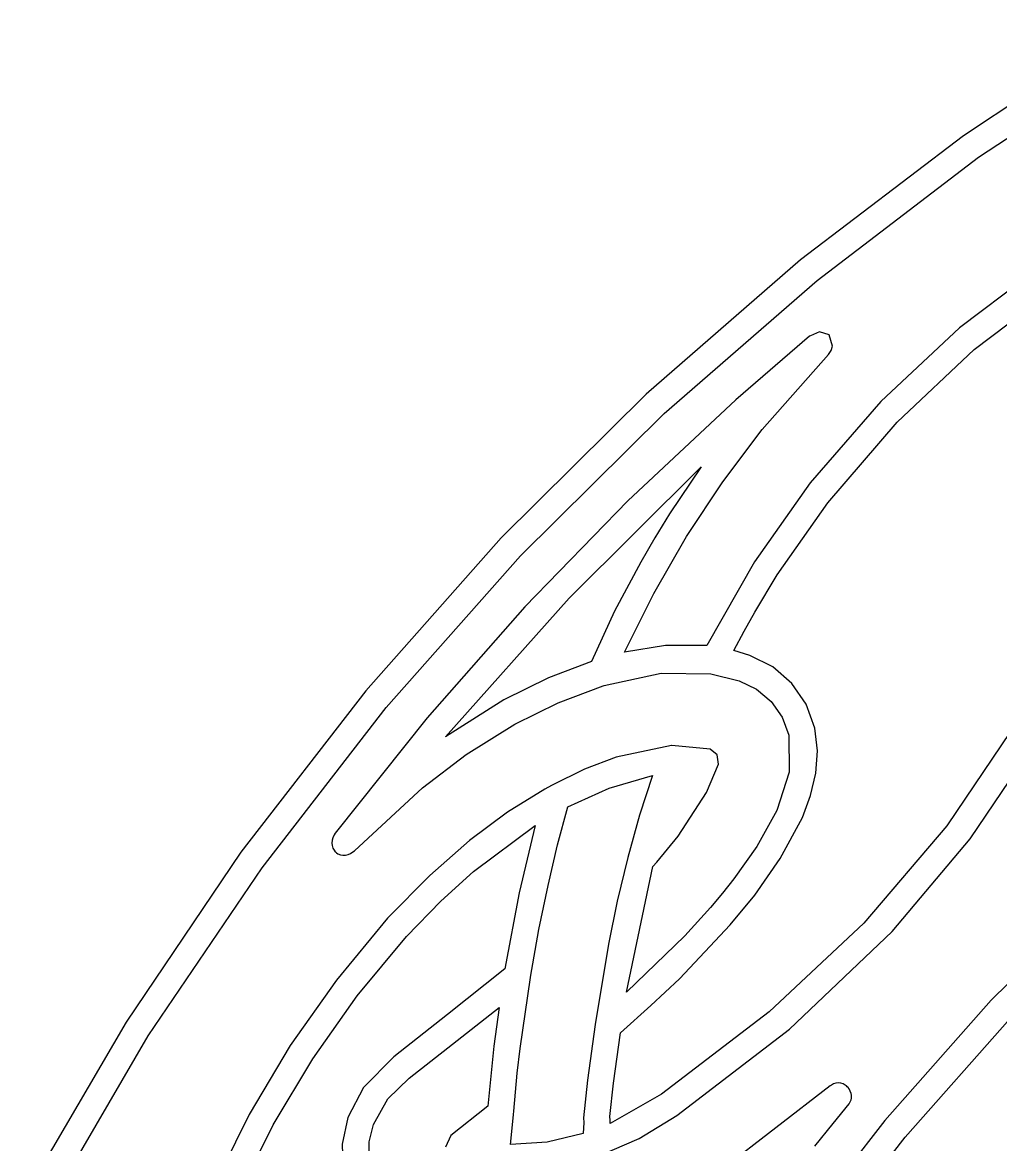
# Model space of a CAD drawing. Extents: x 0 to 238, y 0 to 238.
# Drawn here: x 14.37 to 51.25, y 177.46 to 219.75 of the extents above; entities that cross this region are included whole.
import ezdxf

# ---------------------------------------------------------------- set-up
doc = ezdxf.new("R2010")
doc.units = 0

msp = doc.modelspace()

# ---------------------------------------------------------------- linework, layer by layer
at = {"layer": 'Layer 1'}
for p, q in [((56.301599, 219.749694), (49.845061, 215.472444)), ((50.420072, 214.666108), (56.8207, 218.91)), ((49.845061, 215.472444), (43.701905, 210.797059)), ((44.329729, 210.02822), (50.420072, 214.666108)), ((43.701905, 210.797059), (37.889092, 205.741489)), ((52.944734, 210.690046), (49.705682, 208.239455)), ((38.566429, 205.01407), (44.329729, 210.02822)), ((50.258828, 207.417815), (53.440199, 209.835694)), ((44.425817, 208.091715), (44.079122, 207.94203)), ((44.785123, 207.975518), (44.425817, 208.091715)), ((49.705682, 208.239455), (46.737791, 205.466645)), ((44.040176, 207.919596), (41.267866, 205.530456)), ((44.079122, 207.94203), (44.040176, 207.919596)), ((44.913334, 207.552792), (44.785123, 207.975518)), ((42.26455, 204.41281), (44.76177, 207.24077)), ((44.76177, 207.24077), (44.86004, 207.387297)), ((44.86004, 207.387297), (44.911167, 207.542982)), ((44.911167, 207.542982), (44.913334, 207.552792)), ((47.348578, 204.67962), (50.258828, 207.417815)), ((37.889092, 205.741489), (32.423587, 200.32368)), ((41.267866, 205.530456), (37.198552, 201.7219)), ((46.737791, 205.466645), (44.066253, 202.392817)), ((33.146934, 199.641389), (38.566429, 205.01407)), ((40.774979, 202.43687), (42.26455, 204.41281)), ((44.73482, 201.642585), (47.348578, 204.67962)), ((34.9855, 198.05667), (39.95823, 202.997626)), ((39.95823, 202.997626), (38.77268, 201.225156)), ((39.411385, 200.374796), (40.774979, 202.43687)), ((44.066253, 202.392817), (41.97011, 199.421489)), ((37.198552, 201.7219), (33.319479, 197.72424)), ((42.83065, 198.930145), (44.73482, 201.642585)), ((38.77268, 201.225156), (38.212012, 200.32708)), ((32.423587, 200.32368), (27.322353, 194.561579)), ((38.212012, 200.32708), (37.685485, 199.409554)), ((38.177481, 198.232596), (39.411385, 200.374796)), ((28.088004, 193.927909), (33.146934, 199.641389)), ((37.685485, 199.409554), (36.698865, 197.556884)), ((41.97011, 199.421489), (40.1718, 196.261)), ((41.981292, 197.518845), (42.83065, 198.930145)), ((30.32001, 192.824626), (34.9855, 198.05667)), ((37.07698, 196.01628), (38.177481, 198.232596)), ((33.319479, 197.72424), (29.637225, 193.544588)), ((36.698865, 197.556884), (35.8248, 195.663)), ((41.576419, 196.807832), (41.981292, 197.518845)), ((41.197423, 196.081212), (41.576419, 196.807832)), ((38.614118, 196.268547), (37.07698, 196.01628)), ((40.1718, 196.261), (38.614118, 196.268547)), ((41.798948, 195.891277), (41.197423, 196.081212)), ((42.662646, 195.460276), (41.798948, 195.891277)), ((35.8249, 195.6637), (34.20311, 195.045837)), ((35.8248, 195.663), (35.8249, 195.6637)), ((43.379207, 194.83591), (42.662646, 195.460276)), ((34.20311, 195.045837), (32.52271, 194.221136)), ((36.30195, 194.75744), (38.454945, 195.223656)), ((38.454945, 195.223656), (40.32996, 195.200543)), ((40.32996, 195.200543), (41.38962, 194.930248)), ((27.322353, 194.561579), (22.602351, 188.473134)), ((34.568703, 194.108317), (36.271188, 194.747577)), ((36.271188, 194.747577), (36.30195, 194.75744)), ((41.38962, 194.930248), (42.046009, 194.616581)), ((42.046009, 194.616581), (42.593789, 194.155101)), ((43.917756, 194.052803), (43.379207, 194.83591)), ((32.52271, 194.221136), (30.32001, 192.824626)), ((42.593789, 194.155101), (43.009187, 193.571603)), ((23.406398, 187.891363), (28.088004, 193.927909)), ((32.938108, 193.303167), (34.568703, 194.108317)), ((44.247418, 193.145577), (43.917756, 194.052803)), ((29.637225, 193.544588), (26.158366, 189.190056)), ((31.097393, 192.157028), (32.938108, 193.303167)), ((43.009187, 193.571603), (43.26843, 192.891878)), ((51.966228, 193.533807), (49.222829, 189.474587)), ((43.26843, 192.891878), (43.275556, 191.487248)), ((44.345824, 192.300332), (44.247418, 193.145577)), ((38.840322, 192.500206), (36.752552, 192.052227)), ((38.860182, 192.502102), (38.840322, 192.500206)), ((40.297982, 192.361101), (38.860182, 192.502102)), ((50.096565, 188.98582), (52.6533, 192.763)), ((29.455171, 190.906789), (31.097393, 192.157028)), ((36.752552, 192.052227), (35.565082, 191.601318)), ((40.563039, 192.140944), (40.297982, 192.361101)), ((40.612685, 191.799976), (40.563039, 192.140944)), ((44.280393, 191.451897), (44.345824, 192.300332)), ((35.565082, 191.601318), (34.321852, 190.989201)), ((40.167387, 190.722106), (40.612685, 191.799976)), ((36.488243, 190.889953), (38.121997, 191.37267)), ((38.121997, 191.37267), (37.641178, 189.87657)), ((43.275556, 191.487248), (42.817577, 190.054168)), ((44.077619, 190.616193), (44.280393, 191.451897)), ((26.892888, 188.533617), (29.455171, 190.906789)), ((34.071688, 190.855515), (32.660688, 189.989093)), ((34.321852, 190.989201), (34.071688, 190.855515)), ((34.938577, 190.18235), (36.488243, 190.889953)), ((39.089357, 189.082616), (40.167387, 190.722106)), ((43.776028, 189.789), (44.077619, 190.616193)), ((32.660688, 189.989093), (31.228018, 188.912033)), ((34.546288, 188.75409), (34.938577, 190.18235)), ((42.817577, 190.054168), (42.061019, 188.690608)), ((31.37713, 187.75049), (33.69953, 189.48129)), ((33.69953, 189.48129), (33.101471, 186.94952)), ((37.641178, 189.87657), (37.201651, 188.27084)), ((42.937806, 188.23692), (43.776028, 189.789)), ((49.222829, 189.474587), (46.095613, 185.806015)), ((26.127451, 189.130992), (26.070905, 189.022337)), ((26.158366, 189.190056), (26.127451, 189.130992)), ((38.285462, 188.099033), (39.089357, 189.082616)), ((26.048327, 188.934877), (26.034699, 188.821142)), ((26.034699, 188.821142), (26.045889, 188.731136)), ((26.045889, 188.731136), (26.072932, 188.631644)), ((26.070905, 189.022337), (26.048327, 188.934877)), ((26.072932, 188.631644), (26.123029, 188.548953)), ((31.228018, 188.912033), (29.731558, 187.592363)), ((34.18856, 187.21848), (34.546288, 188.75409)), ((42.061019, 188.690608), (41.197084, 187.467508)), ((47.166433, 185.490351), (50.096565, 188.98582)), ((22.602351, 188.473134), (18.280546, 182.076292)), ((26.123029, 188.548953), (26.157437, 188.492489)), ((26.157437, 188.492489), (26.18689, 188.473035)), ((26.18689, 188.473035), (26.209185, 188.446698)), ((26.209185, 188.446698), (26.267357, 188.420688)), ((26.267357, 188.420688), (26.358478, 188.379828)), ((26.358478, 188.379828), (26.453821, 188.366228)), ((26.453821, 188.366228), (26.55112, 188.366392)), ((26.55112, 188.366392), (26.650095, 188.391264)), ((26.650095, 188.391264), (26.744166, 188.42898)), ((26.744166, 188.42898), (26.834556, 188.492652)), ((26.834556, 188.492652), (26.892888, 188.533617)), ((37.201651, 188.27084), (36.800614, 186.62842)), ((41.978906, 186.86344), (42.937806, 188.23692)), ((19.118876, 181.549482), (23.406398, 187.891363)), ((37.147684, 183.199049), (38.144842, 187.936899)), ((38.144842, 187.936899), (38.285462, 188.099033)), ((29.731558, 187.592363), (28.139318, 185.989063)), ((30.15279, 186.62704), (31.37713, 187.75049)), ((41.197084, 187.467508), (40.761486, 186.93147)), ((33.101471, 186.94952), (32.563457, 184.07756)), ((33.842828, 185.56919), (34.1886, 187.219)), ((34.1886, 187.219), (34.18856, 187.21848)), ((40.761486, 186.93147), (40.314587, 186.391749)), ((55.183298, 187.149074), (50.88886, 182.893757)), ((28.85363, 185.30532), (30.15279, 186.62704)), ((36.800614, 186.62842), (36.467567, 185.00508)), ((41.05295, 185.7336), (41.978906, 186.86344)), ((40.314587, 186.391749), (39.348454, 185.328239)), ((28.139318, 185.989063), (26.208021, 183.657414)), ((39.14574, 183.70915), (41.05295, 185.7336)), ((46.095613, 185.806015), (42.529655, 182.456413)), ((26.996584, 183.064959), (28.85363, 185.30532)), ((33.527558, 183.76865), (33.842828, 185.56919)), ((39.348454, 185.328239), (37.147684, 183.199049)), ((43.28899, 181.804077), (47.166433, 185.490351)), ((36.467567, 185.00508), (35.959285, 181.98393)), ((32.563457, 184.07756), (30.402197, 182.35857)), ((26.208021, 183.657414), (24.465178, 181.187245)), ((33.143276, 181.080598), (33.524902, 183.753148)), ((33.524902, 183.753148), (33.5265, 183.762743)), ((33.5265, 183.762743), (33.527558, 183.76865)), ((38.06806, 182.69977), (39.14574, 183.70915)), ((25.318985, 180.692461), (26.996584, 183.064959)), ((50.88886, 182.893757), (46.880722, 178.367749)), ((30.402197, 182.35857), (28.369217, 180.77002)), ((30.589393, 181.245825), (32.345953, 182.625475)), ((32.345953, 182.625475), (32.147133, 181.171155)), ((36.916796, 181.670682), (38.0681, 182.7)), ((38.0681, 182.7), (38.06806, 182.69977)), ((42.529655, 182.456413), (38.470028, 179.354107)), ((18.280546, 182.076292), (14.3739, 175.389)), ((35.959285, 181.98393), (35.681243, 179.87918)), ((47.645882, 177.733229), (51.611701, 182.21069)), ((15.2422, 174.92), (19.118876, 181.549482)), ((36.66195, 179.768812), (36.916796, 181.670682)), ((39.040763, 178.552041), (43.28899, 181.804077)), ((24.465178, 181.187245), (22.918174, 178.589935)), ((28.948553, 179.964365), (30.589393, 181.245825)), ((32.147133, 181.171155), (31.920791, 178.898635)), ((33.024359, 180.144538), (33.143276, 181.080598)), ((23.827827, 178.198562), (25.318985, 180.692461)), ((28.369217, 180.77002), (27.237412, 179.606288)), ((28.154348, 179.182455), (28.948553, 179.964365)), ((32.902922, 178.715198), (33.024359, 180.144538)), ((35.681243, 179.87918), (35.51892, 178.47108)), ((36.520218, 178.512822), (36.66195, 179.768812)), ((44.955896, 179.747013), (44.874125, 179.701332)), ((45.040376, 179.769771), (44.955896, 179.747013)), ((45.130763, 179.778822), (45.040376, 179.769771)), ((45.220609, 179.767604), (45.130763, 179.778822)), ((45.308586, 179.742026), (45.220609, 179.767604)), ((45.394503, 179.694395), (45.308586, 179.742026)), ((27.237412, 179.606288), (26.639041, 178.473957)), ((38.470028, 179.354107), (36.526368, 178.254397)), ((44.825789, 179.674346), (40.602949, 176.410546)), ((44.874125, 179.701332), (44.825789, 179.674346)), ((45.445926, 179.666001), (45.394503, 179.694395)), ((45.471126, 179.635436), (45.445926, 179.666001)), ((45.50234, 179.611541), (45.471126, 179.635436)), ((45.53775, 179.554913), (45.50234, 179.611541)), ((45.613129, 179.388281), (45.53775, 179.554913)), ((45.628736, 179.319419), (45.613129, 179.388281)), ((45.622501, 179.208224), (45.628736, 179.319419)), ((27.603993, 178.213305), (28.154348, 179.182455)), ((31.920791, 178.898635), (30.518711, 177.802015)), ((44.935441, 178.25157), (45.537536, 178.994449)), ((45.537536, 178.994449), (45.615186, 179.148616)), ((45.615186, 179.148616), (45.622501, 179.208224)), ((22.918174, 178.589935), (21.574398, 175.876863)), ((26.639041, 178.473957), (26.426138, 177.468643)), ((32.77923, 177.46414), (32.890533, 178.57821)), ((32.890533, 178.57821), (32.891379, 178.587856)), ((32.891379, 178.587856), (32.902623, 178.713899)), ((32.902623, 178.713899), (32.902922, 178.715198)), ((36.53661, 178.380818), (36.520218, 178.512822)), ((37.625613, 177.688159), (39.040763, 178.552041)), ((22.5301, 175.594), (23.827827, 178.198562)), ((27.440225, 177.559005), (27.603993, 178.213305)), ((35.5355, 178.285536), (35.50762, 177.876246)), ((35.51892, 178.47108), (35.5355, 178.285536)), ((36.526368, 178.254397), (36.53661, 178.380818)), ((46.880722, 178.367749), (43.172228, 173.585166)), ((44.24823, 177.39609), (44.935441, 178.25157)), ((30.518711, 177.802015), (30.318429, 177.36108)), ((35.50762, 177.876246), (34.161078, 177.553316)), ((36.146963, 177.042875), (37.625613, 177.688159)), ((43.975805, 173.00247), (47.645882, 177.733229)), ((26.426138, 177.468643), (26.450737, 176.68596)), ((27.44449, 176.884535), (27.440225, 177.559005)), ((34.161078, 177.553316), (32.77923, 177.46414))]:
    msp.add_line(p, q, dxfattribs=at)

doc.saveas('drawing.dxf')
